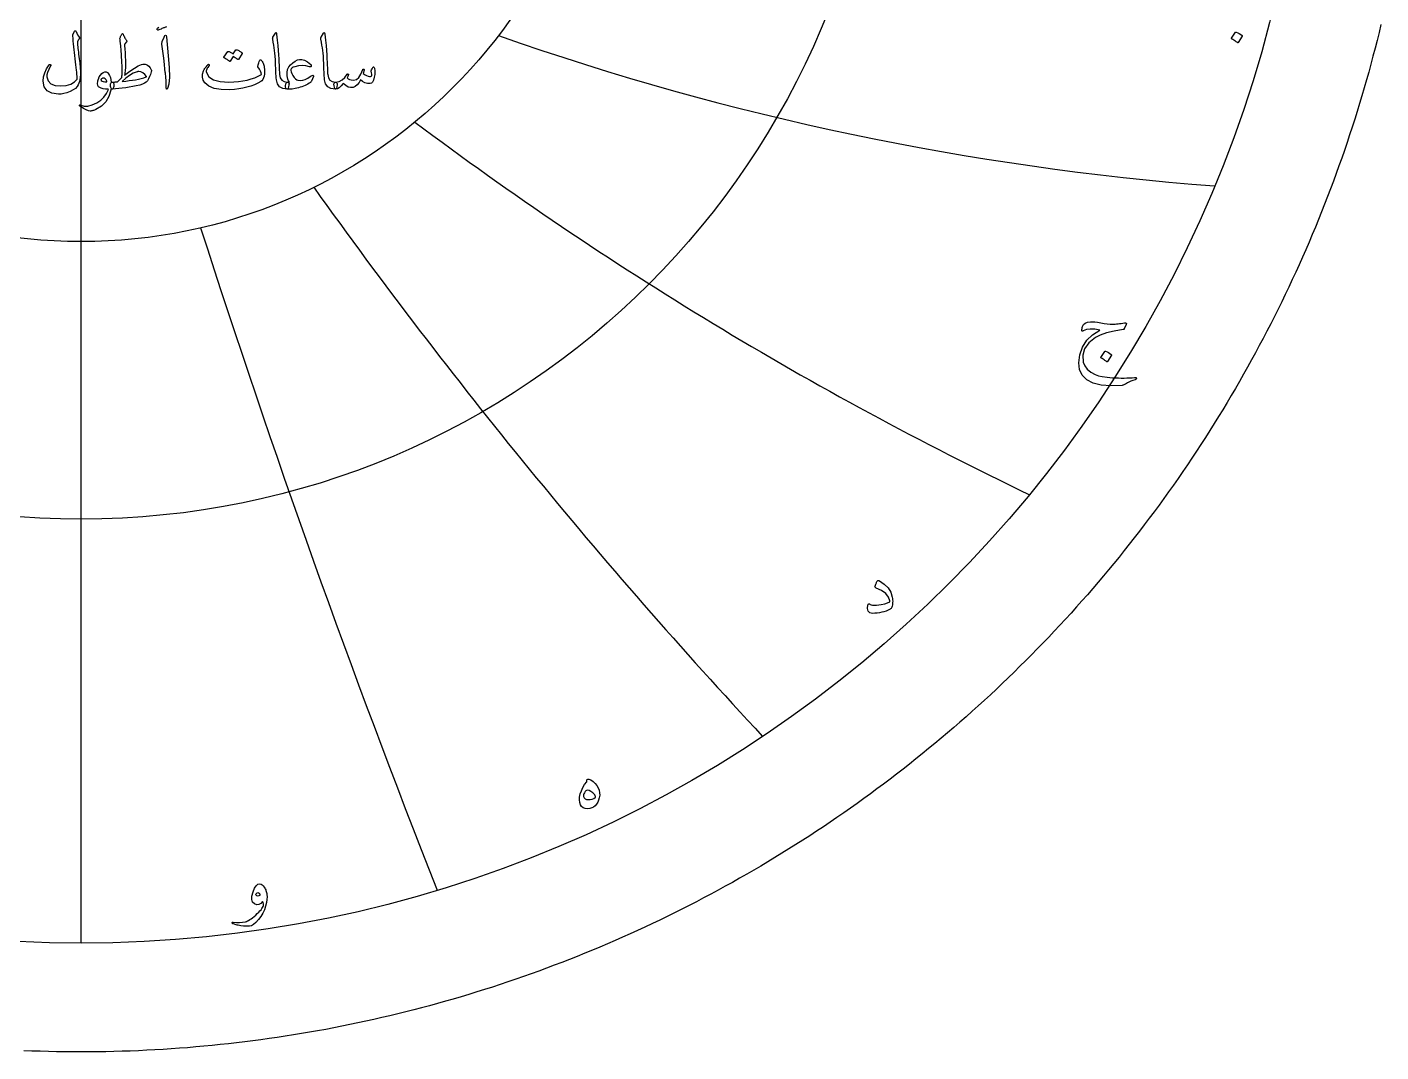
# Model space of a CAD drawing. Header units: millimetres. Extents: x -71 to 71, y -71 to 73.
# Drawn here: x -2.9 to 68.8, y -70.8 to -16.5 of the extents above; entities that cross this region are included whole.
import ezdxf

# ---------------------------------------------------------------- set-up
doc = ezdxf.new("R2010")
doc.units = ezdxf.units.MM
for name, color, linetype in [('CUT_OUTER', 1, 'Continuous'), ('ENGRAVE', 7, 'Continuous'), ('TEXT', 5, 'Continuous')]:
    doc.layers.add(name, color=color, linetype=linetype)

msp = doc.modelspace()

# ---------------------------------------------------------------- linework, layer by layer
at = {"layer": 'CUT_OUTER'}
msp.add_lwpolyline([(68.8477, -16.3502), (68.746, -16.7724), (68.6418, -17.1939), (68.535, -17.6147), (68.4257, -18.0349), (68.3137, -18.4544), (68.1992, -18.8733), (68.0821, -19.2914), (67.9625, -19.7087), (67.8403, -20.1254), (67.7155, -20.5413), (67.5882, -20.9564), (67.4583, -21.3707), (67.3259, -21.7842), (67.191, -22.1969), (67.0535, -22.6088), (66.9135, -23.0198), (66.771, -23.4299), (66.626, -23.8392), (66.4785, -24.2475), (66.3285, -24.655), (66.1759, -25.0615), (66.0209, -25.4671), (65.8634, -25.8717), (65.7034, -26.2753), (65.541, -26.678), (65.376, -27.0796), (65.2086, -27.4803), (65.0388, -27.8799), (64.8665, -28.2784), (64.6918, -28.6759), (64.5146, -29.0723), (64.335, -29.4676), (64.153, -29.8618), (63.9685, -30.2549), (63.7817, -30.6468), (63.5925, -31.0376), (63.4008, -31.4272), (63.2068, -31.8156), (63.0104, -32.2029), (62.8116, -32.5889), (62.6105, -32.9737), (62.407, -33.3572), (62.2011, -33.7395), (61.9929, -34.1205), (61.7824, -34.5003), (61.5695, -34.8787), (61.3544, -35.2558), (61.1369, -35.6316), (60.9171, -36.0061), (60.695, -36.3792), (60.4707, -36.7509), (60.244, -37.1213), (60.0151, -37.4902), (59.784, -37.8578), (59.5505, -38.2239), (59.3149, -38.5886), (59.077, -38.9518), (58.8369, -39.3135), (58.5945, -39.6738), (58.35, -40.0326), (58.1033, -40.3899), (57.8543, -40.7456), (57.6032, -41.0998), (57.35, -41.4525), (57.0946, -41.8036), (56.837, -42.1532), (56.5773, -42.5011), (56.3154, -42.8475), (56.0514, -43.1922), (55.7854, -43.5353), (55.5172, -43.8768), (55.2469, -44.2166), (54.9746, -44.5548), (54.7002, -44.8913), (54.4237, -45.226), (54.1451, -45.5591), (53.8646, -45.8905), (53.582, -46.2201), (53.2974, -46.548), (53.0108, -46.8742), (52.7222, -47.1986), (52.4316, -47.5212), (52.139, -47.842), (51.8444, -48.161), (51.548, -48.4782), (51.2495, -48.7936), (50.9492, -49.1072), (50.6469, -49.4188), (50.3427, -49.7287), (50.0366, -50.0366), (49.7287, -50.3427), (49.4188, -50.6469), (49.1072, -50.9492), (48.7936, -51.2495), (48.4782, -51.548), (48.161, -51.8444), (47.842, -52.139), (47.5212, -52.4316), (47.1986, -52.7222), (46.8742, -53.0108), (46.548, -53.2974), (46.2201, -53.582), (45.8905, -53.8646), (45.5591, -54.1451), (45.226, -54.4237), (44.8913, -54.7002), (44.5548, -54.9746), (44.2166, -55.2469), (43.8768, -55.5172), (43.5353, -55.7854), (43.1922, -56.0514), (42.8475, -56.3154), (42.5011, -56.5773), (42.1532, -56.837), (41.8036, -57.0946), (41.4525, -57.35), (41.0998, -57.6032), (40.7456, -57.8543), (40.3899, -58.1033), (40.0326, -58.35), (39.6738, -58.5945), (39.3135, -58.8369), (38.9518, -59.077), (38.5886, -59.3149), (38.2239, -59.5505), (37.8578, -59.784), (37.4902, -60.0151), (37.1213, -60.244), (36.7509, -60.4707), (36.3792, -60.695), (36.0061, -60.9171), (35.6316, -61.1369), (35.2558, -61.3544), (34.8787, -61.5695), (34.5003, -61.7824), (34.1205, -61.9929), (33.7395, -62.2011), (33.3572, -62.407), (32.9737, -62.6105), (32.5889, -62.8116), (32.2029, -63.0104), (31.8156, -63.2068), (31.4272, -63.4008), (31.0376, -63.5925), (30.6468, -63.7817), (30.2549, -63.9685), (29.8618, -64.153), (29.4676, -64.335), (29.0723, -64.5146), (28.6759, -64.6918), (28.2784, -64.8665), (27.8799, -65.0388), (27.4803, -65.2086), (27.0796, -65.376), (26.678, -65.541), (26.2753, -65.7034), (25.8717, -65.8634), (25.4671, -66.0209), (25.0615, -66.1759), (24.655, -66.3285), (24.2475, -66.4785), (23.8392, -66.626), (23.4299, -66.771), (23.0198, -66.9135), (22.6088, -67.0535), (22.1969, -67.191), (21.7842, -67.3259), (21.3707, -67.4583), (20.9564, -67.5882), (20.5413, -67.7155), (20.1254, -67.8403), (19.7087, -67.9625), (19.2914, -68.0821), (18.8733, -68.1992), (18.4544, -68.3137), (18.0349, -68.4257), (17.6147, -68.535), (17.1939, -68.6418), (16.7724, -68.746), (16.3502, -68.8477), (15.9275, -68.9467), (15.5042, -69.0431), (15.0802, -69.137), (14.6557, -69.2282), (14.2307, -69.3168), (13.8051, -69.4028), (13.379, -69.4862), (12.9524, -69.567), (12.5253, -69.6452), (12.0977, -69.7207), (11.6697, -69.7936), (11.2412, -69.8639), (10.8123, -69.9316), (10.383, -69.9966), (9.9533, -70.059), (9.5233, -70.1187), (9.0928, -70.1759), (8.6621, -70.2303), (8.231, -70.2822), (7.7996, -70.3313), (7.3679, -70.3779), (6.9359, -70.4218), (6.5037, -70.463), (6.0712, -70.5016), (5.6385, -70.5375), (5.2056, -70.5708), (4.7725, -70.6014), (4.3392, -70.6293), (3.9058, -70.6546), (3.4722, -70.6773), (3.0384, -70.6972), (2.6046, -70.7146), (2.1706, -70.7292), (1.7366, -70.7412), (1.3025, -70.7505), (0.8684, -70.7572), (0.4342, -70.7612), (0, -70.7625), (-0.4342, -70.7612), (-0.8684, -70.7572), (-1.3025, -70.7505), (-1.7366, -70.7412), (-2.1706, -70.7292), (-2.6046, -70.7146), (-3.0384, -70.6972)], dxfattribs=at)
at = {"layer": 'ENGRAVE'}
for points in [[(0, -65), (0, 65)], [(0, -65), (0, -27.8517)]]:
    msp.add_lwpolyline(points, dxfattribs=at)
for radius in [65, 42.5483, 27.8517]:
    msp.add_circle((0, 0), radius, dxfattribs=at)
for centre, radius, start, end in [((71.4199, 123.7028), 149.0421, 250.677722, 265.620952), ((134.5036, 134.5036), 194.9173, 233.175565, 244.382987), ((246.8799, 142.5362), 288.2302, 215.533322, 223.004937), ((550.425, 147.4859), 571.4281, 197.792244, 201.528052)]:
    msp.add_arc(centre, radius, start, end, dxfattribs=at)
at = {"layer": 'TEXT'}
msp.add_lwpolyline([(4.5133, -16.4836), (4.484, -16.4919), (4.4591, -16.5001), (4.4339, -16.5095), (4.4034, -16.5213), (4.3679, -16.5353), (4.3271, -16.5517), (4.2812, -16.5706), (4.2302, -16.5924), (4.174, -16.617), (4.1126, -16.6445), (4.0876, -16.6528), (4.0662, -16.6528), (4.0484, -16.6445), (4.0343, -16.628), (4.0257, -16.5875), (4.0497, -16.5403), (4.1062, -16.4865)], dxfattribs=at)
for points in [[(-0.3547, -16.7105), (-0.3475, -16.6979), (-0.3383, -16.6888), (-0.3269, -16.6834), (-0.3135, -16.6816), (-0.3001, -16.6839), (-0.2888, -16.6909), (-0.2795, -16.7025), (-0.2722, -16.7188), (-0.2338, -16.8134), (-0.1928, -16.8951), (-0.1493, -16.9639), (-0.1031, -17.0199), (-0.0895, -17.04), (-0.0856, -17.0632), (-0.0915, -17.0895), (-0.1073, -17.1189), (-0.1173, -17.1331), (-0.1268, -17.1467), (-0.1359, -17.1599), (-0.1444, -17.1725), (-0.1524, -17.1844), (-0.1598, -17.1952), (-0.1668, -17.205), (-0.1732, -17.2138), (-0.1841, -17.2297), (-0.1918, -17.2488), (-0.1965, -17.271), (-0.198, -17.2963), (-0.1931, -17.3675), (-0.1867, -17.4453), (-0.1787, -17.5294), (-0.1691, -17.6201), (-0.1583, -17.7171), (-0.1464, -17.8206), (-0.1335, -17.9306), (-0.1196, -18.047), (-0.104, -18.1631), (-0.0902, -18.2723), (-0.0782, -18.3746), (-0.0681, -18.4698), (-0.0594, -18.5584), (-0.0521, -18.6405), (-0.046, -18.7162), (-0.0412, -18.7854), (-0.0358, -18.9903), (-0.0526, -19.1845), (-0.0915, -19.3678), (-0.1526, -19.5403), (-0.2122, -19.6416), (-0.3042, -19.7352), (-0.4287, -19.821), (-0.5857, -19.8991), (-0.7559, -19.9638), (-0.9157, -20.0095), (-1.0653, -20.036), (-1.2045, -20.0435), (-1.5531, -19.9956), (-1.8026, -19.8641), (-1.9532, -19.6491), (-2.0047, -19.3505), (-1.9867, -19.128), (-1.9284, -18.9102), (-1.83, -18.6969), (-1.6913, -18.4884), (-1.6807, -18.4763), (-1.6696, -18.4688), (-1.658, -18.4659), (-1.6459, -18.4678), (-1.633, -18.4727), (-1.6232, -18.4791), (-1.6165, -18.4871), (-1.6129, -18.4966), (-1.6103, -18.5108), (-1.6108, -18.5245), (-1.6144, -18.5376), (-1.6211, -18.5503), (-1.7157, -18.7346), (-1.781, -18.8916), (-1.8168, -19.0213), (-1.8232, -19.1236), (-1.7544, -19.3441), (-1.6057, -19.498), (-1.377, -19.5854), (-1.0684, -19.6063), (-0.7902, -19.5761), (-0.5538, -19.5062), (-0.3591, -19.3967), (-0.2063, -19.2474), (-0.2095, -19.1753), (-0.215, -19.0911), (-0.2229, -18.9949), (-0.2331, -18.8864), (-0.2458, -18.7657), (-0.2614, -18.6322), (-0.2799, -18.4862), (-0.3011, -18.3275), (-0.3212, -18.1638), (-0.3403, -18.0027), (-0.3584, -17.8441), (-0.3754, -17.6881), (-0.3911, -17.5347), (-0.4053, -17.3839), (-0.4179, -17.2357), (-0.429, -17.09), (-0.4455, -16.9498), (-0.4447, -16.9338), (-0.4424, -16.9188), (-0.4385, -16.9049), (-0.4331, -16.892)], [(2.1615, -16.859), (2.1713, -16.8484), (2.1801, -16.8415), (2.1878, -16.8381), (2.1945, -16.8384), (2.2025, -16.842), (2.21, -16.8487), (2.2169, -16.8585), (2.2234, -16.8714), (2.2495, -16.9271), (2.2744, -16.9786), (2.298, -17.0261), (2.3203, -17.0694), (2.3416, -17.1081), (2.3621, -17.1416), (2.3818, -17.1699), (2.4008, -17.1931), (2.4147, -17.2122), (2.4193, -17.2323), (2.4147, -17.2535), (2.4008, -17.2756), (2.3183, -17.3788), (2.3077, -17.3965), (2.3007, -17.4169), (2.2974, -17.4399), (2.2976, -17.4654), (2.311, -17.66), (2.3224, -17.8315), (2.3317, -17.9797), (2.3389, -18.1048), (2.3443, -18.2068), (2.3482, -18.2863), (2.3505, -18.343), (2.3512, -18.377), (2.3503, -18.4776), (2.3476, -18.5729), (2.3431, -18.6632), (2.3368, -18.7483), (2.3289, -18.8282), (2.3198, -18.9029), (2.3094, -18.9726), (2.2976, -19.037), (2.5779, -18.8225), (2.8205, -18.6575), (3.0254, -18.542), (3.1928, -18.476), (3.2673, -18.4585), (3.334, -18.4513), (3.3931, -18.4543), (3.4444, -18.4678), (3.5168, -18.5054), (3.5857, -18.5647), (3.6509, -18.6456), (3.7125, -18.7483), (3.722, -18.7727), (3.7259, -18.8008), (3.7241, -18.8326), (3.7166, -18.8679), (3.6756, -18.9947), (3.6269, -19.1154), (3.5704, -19.2298), (3.5062, -19.3381), (3.4439, -19.4077), (3.3557, -19.4681), (3.2417, -19.5191), (3.102, -19.5609), (2.915, -19.6023), (2.7292, -19.6398), (2.5447, -19.6734), (2.3616, -19.7032), (2.1799, -19.7288), (2.0001, -19.7501), (1.8221, -19.767), (1.6459, -19.7795), (1.626, -19.7738), (1.6077, -19.7568), (1.591, -19.7285), (1.5758, -19.6888), (1.5623, -19.64), (1.5551, -19.5928), (1.5541, -19.5472), (1.5593, -19.5031), (1.5709, -19.4647), (1.5892, -19.4361), (1.6142, -19.4173), (1.6459, -19.4083), (1.688, -19.4059), (1.7279, -19.4031), (1.7654, -19.3997), (1.8006, -19.3959), (1.8334, -19.392), (1.864, -19.3887), (1.8922, -19.3858), (1.9181, -19.3835), (2.1491, -19.1608), (2.1512, -19.1511), (2.1533, -19.1386), (2.1553, -19.1232), (2.1574, -19.1051), (2.1594, -19.0841), (2.1615, -19.0602), (2.1636, -19.0335), (2.1656, -19.004), (2.1674, -18.9719), (2.1687, -18.9375), (2.1695, -18.9007), (2.1697, -18.8617), (2.1697, -18.8206), (2.1697, -18.7776), (2.1697, -18.7329), (2.1697, -18.6864), (2.1692, -18.6338), (2.1677, -18.5709), (2.1651, -18.4977), (2.1615, -18.4141), (2.1569, -18.3208), (2.1512, -18.2182), (2.1445, -18.1063), (2.1368, -17.9851), (2.119, -17.7162), (2.1027, -17.5035), (2.088, -17.347), (2.0749, -17.2468), (2.0643, -17.1823), (2.0573, -17.1333), (2.054, -17.0998), (2.0543, -17.0818), (2.0668, -17.0477), (2.0795, -17.0158), (2.0925, -16.9858), (2.1058, -16.958), (2.1193, -16.9317), (2.1331, -16.9064), (2.1472, -16.8822), (2.1615, -16.859)], [(4.4014, -17.0158), (4.4408, -16.9394), (4.4725, -16.9126), (4.4965, -16.9353), (4.5127, -17.0075), (4.6076, -18.0181), (4.6641, -18.6384), (4.6767, -19.1339), (4.6455, -19.5047), (4.5705, -19.7506), (4.5568, -19.7707), (4.5447, -19.7816), (4.5341, -19.7831), (4.5251, -19.7754), (4.5179, -19.7633), (4.5127, -19.7475), (4.5097, -19.7282), (4.5086, -19.7053), (4.5086, -19.5266), (4.5004, -19.3371), (4.4839, -19.1368), (4.4591, -18.9256), (4.4537, -18.8705), (4.4375, -18.7214), (4.4104, -18.4786), (4.3725, -18.1419), (4.2818, -17.3953), (4.2797, -17.3556), (4.2818, -17.3189), (4.2879, -17.2854), (4.2983, -17.255)], [(10.2919, -16.8095), (10.2999, -16.7971), (10.3073, -16.7889), (10.3143, -16.7848), (10.3208, -16.7848), (10.3305, -16.7902), (10.3393, -16.8064), (10.347, -16.8335), (10.3537, -16.8714), (10.3878, -17.1795), (10.4156, -17.4643), (10.4373, -17.726), (10.4527, -17.9645), (10.4627, -18.1684), (10.4718, -18.3512), (10.4802, -18.5129), (10.4878, -18.6534), (10.4944, -18.7727), (10.4997, -18.871), (10.5037, -18.9481), (10.5064, -19.004), (10.543, -19.1716), (10.6239, -19.2948), (10.7492, -19.3737), (10.9189, -19.4083), (10.9661, -19.4206), (10.9962, -19.4495), (11.0094, -19.4949), (11.0055, -19.5568), (10.9862, -19.6542), (10.9653, -19.7238), (10.9429, -19.7656), (10.9189, -19.7795), (10.6801, -19.7481), (10.5043, -19.6537), (10.3914, -19.4964), (10.3414, -19.2763), (10.3335, -19.1709), (10.3264, -19.0654), (10.3201, -18.9595), (10.3146, -18.8534), (10.3095, -18.7471), (10.3048, -18.6405), (10.3003, -18.5336), (10.296, -18.4265), (10.2883, -18.2222), (10.2774, -18.0382), (10.2635, -17.8747), (10.2465, -17.7314), (10.2264, -17.5939), (10.2032, -17.4473), (10.1769, -17.2917), (10.1475, -17.1271), (10.1436, -17.0975), (10.1444, -17.0704), (10.1498, -17.0459), (10.1599, -17.024)], [(12.8453, -16.8095), (12.8532, -16.7971), (12.8607, -16.7889), (12.8677, -16.7848), (12.8741, -16.7848), (12.8839, -16.7902), (12.8927, -16.8064), (12.9004, -16.8335), (12.9071, -16.8714), (12.9412, -17.1795), (12.969, -17.4643), (12.9907, -17.726), (13.0061, -17.9645), (13.0161, -18.1684), (13.0252, -18.3512), (13.0336, -18.5129), (13.0412, -18.6534), (13.0478, -18.7727), (13.053, -18.871), (13.057, -18.9481), (13.0597, -19.004), (13.0964, -19.1716), (13.1773, -19.2948), (13.3026, -19.3737), (13.4723, -19.4083), (13.5194, -19.4206), (13.5496, -19.4495), (13.5627, -19.4949), (13.5589, -19.5568), (13.5395, -19.6542), (13.5187, -19.7238), (13.4962, -19.7656), (13.4723, -19.7795), (13.2335, -19.7481), (13.0577, -19.6537), (12.9448, -19.4964), (12.8948, -19.2763), (12.8869, -19.1709), (12.8798, -19.0654), (12.8735, -18.9595), (12.8679, -18.8534), (12.8629, -18.7471), (12.8581, -18.6405), (12.8536, -18.5336), (12.8494, -18.4265), (12.8416, -18.2222), (12.8308, -18.0382), (12.8169, -17.8747), (12.7999, -17.7314), (12.7798, -17.5939), (12.7566, -17.4473), (12.7303, -17.2917), (12.7009, -17.1271), (12.697, -17.0975), (12.6978, -17.0704), (12.7032, -17.0459), (12.7133, -17.024)], [(61.1434, -16.7631), (61.1489, -16.7576), (61.1566, -16.7543), (61.1665, -16.7532), (61.1786, -16.7543), (61.2641, -16.789), (61.3447, -16.8313), (61.4203, -16.8814), (61.491, -16.9391), (61.4979, -16.9479), (61.5009, -16.9567), (61.5001, -16.9655), (61.4954, -16.9743), (61.2886, -17.3087), (61.2809, -17.3167), (61.271, -17.3186), (61.2589, -17.3145), (61.2446, -17.3043), (61.2322, -17.2955), (61.2127, -17.2823), (61.186, -17.2647), (61.1522, -17.2427), (61.1107, -17.2163), (61.0609, -17.1855), (61.0029, -17.1503), (60.9366, -17.1107), (60.9278, -17.1041), (60.9234, -17.0975), (60.9234, -17.0909), (60.9278, -17.0843)], [(8.1964, -17.6964), (8.2015, -17.6912), (8.2088, -17.6881), (8.218, -17.6871), (8.2294, -17.6881), (8.27, -17.7033), (8.3093, -17.7201), (8.3473, -17.7384), (8.3841, -17.7583), (8.4198, -17.7799), (8.4547, -17.8036), (8.4889, -17.8294), (8.5223, -17.8573), (8.5287, -17.8658), (8.5315, -17.8748), (8.5308, -17.8843), (8.5264, -17.8944), (8.3284, -18.2079), (8.323, -18.212), (8.315, -18.212), (8.3044, -18.2079), (8.2912, -18.1996), (8.2822, -18.192), (8.2675, -18.1816), (8.2472, -18.1683), (8.2211, -18.1522), (8.1892, -18.133), (8.151, -18.1104), (8.1067, -18.0845), (8.0561, -18.0553), (7.8994, -18.2986), (7.8922, -18.3061), (7.8829, -18.3079), (7.8715, -18.304), (7.8581, -18.2945), (7.8465, -18.2863), (7.8282, -18.2739), (7.8032, -18.2574), (7.7715, -18.2368), (7.7326, -18.212), (7.6859, -18.1831), (7.6315, -18.1501), (7.5694, -18.113), (7.5629, -18.1068), (7.5601, -18.1006), (7.5609, -18.0944), (7.5653, -18.0883), (7.7674, -17.7871), (7.7725, -17.782), (7.7798, -17.7789), (7.789, -17.7778), (7.8004, -17.7789), (7.8349, -17.7901), (7.8684, -17.8031), (7.9009, -17.8179), (7.9324, -17.8346), (7.9628, -17.8527), (7.9922, -17.8722), (8.0205, -17.893), (8.0479, -17.915)], [(9.5411, -18.245), (9.5688, -18.2798), (9.5942, -18.3182), (9.6173, -18.3602), (9.6381, -18.4059), (9.6565, -18.4549), (9.6726, -18.5069), (9.6864, -18.5621), (9.6979, -18.6204), (9.7128, -18.7374), (9.7164, -18.8534), (9.7087, -18.9684), (9.6896, -19.0824), (9.6608, -19.184), (9.6236, -19.2659), (9.5782, -19.3283), (9.5246, -19.3711), (9.3545, -19.4611), (9.174, -19.5413), (8.9832, -19.6117), (8.7821, -19.6723), (8.5707, -19.7225), (8.349, -19.762), (8.117, -19.7906), (7.8746, -19.8084), (7.4204, -19.8037), (7.0476, -19.7403), (6.7562, -19.6181), (6.5464, -19.4371), (6.4603, -19.2956), (6.4206, -19.1432), (6.4273, -18.98), (6.4804, -18.806), (6.4983, -18.7685), (6.519, -18.7302), (6.5426, -18.6911), (6.5691, -18.6513), (6.5983, -18.6107), (6.6304, -18.5693), (6.6654, -18.5272), (6.7031, -18.4843), (6.7158, -18.4721), (6.7289, -18.4647), (6.7426, -18.4618), (6.7568, -18.4636), (6.7663, -18.4672), (6.7743, -18.4739), (6.7807, -18.4837), (6.7856, -18.4966), (6.7879, -18.5087), (6.7867, -18.5203), (6.7818, -18.5314), (6.7732, -18.542), (6.7379, -18.584), (6.7062, -18.6276), (6.6781, -18.6727), (6.6536, -18.7194), (6.6369, -18.764), (6.6278, -18.807), (6.6266, -18.8485), (6.633, -18.8885), (6.7619, -19.1218), (7.0043, -19.2855), (7.36, -19.3796), (7.8293, -19.4041), (8.0872, -19.3942), (8.333, -19.3727), (8.5667, -19.3395), (8.7883, -19.2948), (8.998, -19.2385), (9.1962, -19.1706), (9.3827, -19.091), (9.5576, -18.9999), (9.5406, -18.9148), (9.5019, -18.8204), (9.4416, -18.7168), (9.3596, -18.6039), (9.357, -18.5931), (9.3576, -18.5729), (9.3612, -18.5436), (9.3679, -18.5049), (9.3697, -18.501), (9.371, -18.4977), (9.3717, -18.4948), (9.372, -18.4925), (9.3854, -18.4399), (9.405, -18.3811), (9.4308, -18.3162), (9.4628, -18.245), (9.4769, -18.2233), (9.4947, -18.2161), (9.5161, -18.2233), (9.5411, -18.245)], [(12.309, -19.1071), (12.1976, -19.3546), (12.1834, -19.3791), (12.1698, -19.399), (12.1566, -19.4142), (12.144, -19.4248), (12.0798, -19.4687), (12.011, -19.5098), (11.9375, -19.5481), (11.8594, -19.5836), (11.7769, -19.6167), (11.6903, -19.648), (11.5995, -19.6775), (11.5046, -19.7053), (11.3273, -19.7486), (11.1705, -19.7754), (11.0344, -19.7857), (10.9189, -19.7795), (10.8748, -19.7594), (10.8457, -19.7197), (10.8315, -19.6604), (10.8323, -19.5815), (10.8428, -19.5103), (10.858, -19.4578), (10.8779, -19.4237), (10.9024, -19.4083), (10.9065, -19.4083), (10.9106, -19.4083), (10.9147, -19.4083), (10.9189, -19.4083), (10.9496, -19.4113), (10.9797, -19.4124), (11.0094, -19.4113), (11.0385, -19.4083), (10.9885, -19.3343), (10.9498, -19.2525), (10.9225, -19.1631), (10.9065, -19.0659), (10.9042, -18.8919), (10.9343, -18.7369), (10.997, -18.601), (11.0921, -18.4843), (11.2146, -18.3752), (11.3345, -18.2914), (11.4518, -18.2329), (11.5665, -18.1996), (11.6903, -18.1999), (11.8305, -18.246), (11.9873, -18.3381), (12.1605, -18.476), (12.1801, -18.4974), (12.1894, -18.5203), (12.1883, -18.5448), (12.177, -18.5709), (12.1608, -18.591), (12.1409, -18.6018), (12.1174, -18.6034), (12.0904, -18.5956), (11.8962, -18.5394), (11.7016, -18.5193), (11.5064, -18.5353), (11.3108, -18.5874), (11.2331, -18.6201), (11.1736, -18.6565), (11.1321, -18.6964), (11.1086, -18.74), (11.103, -18.7952), (11.1189, -18.8658), (11.1566, -18.9519), (11.2159, -19.0535), (11.2881, -19.1561), (11.3561, -19.2329), (11.4201, -19.284), (11.4799, -19.3093), (11.6101, -19.3221), (11.7408, -19.3072), (11.872, -19.2644), (12.0038, -19.1938), (12.1234, -19.1113), (12.1853, -19.0721), (12.2348, -19.0494), (12.2719, -19.0432), (12.2966, -19.0535), (12.3067, -19.0661), (12.3121, -19.0793), (12.3129, -19.0929), (12.309, -19.1071)], [(15.4729, -18.6039), (15.4819, -18.5977), (15.4925, -18.5998), (15.5046, -18.6101), (15.5183, -18.6286), (15.5329, -18.6601), (15.544, -18.7049), (15.5515, -18.7632), (15.5554, -18.8349), (15.5567, -18.9163), (15.5523, -18.9958), (15.5422, -19.0731), (15.5265, -19.1484), (15.4806, -19.2948), (15.4296, -19.4), (15.3734, -19.4639), (15.312, -19.4866), (15.1669, -19.4781), (15.0325, -19.4402), (14.909, -19.3729), (14.7964, -19.2763), (14.719, -19.4286), (14.6273, -19.5475), (14.521, -19.6328), (14.4004, -19.6846), (14.2738, -19.696), (14.1457, -19.664), (14.016, -19.5887), (13.8848, -19.4701), (13.7785, -19.6055), (13.6744, -19.7022), (13.5723, -19.7602), (13.4723, -19.7795), (13.4521, -19.7682), (13.4331, -19.7341), (13.415, -19.6774), (13.398, -19.598), (13.3918, -19.5196), (13.4021, -19.4619), (13.4289, -19.4248), (13.4723, -19.4083), (13.6625, -19.3652), (13.8291, -19.2814), (13.9719, -19.1569), (14.091, -18.9916), (14.0974, -18.9826), (14.1044, -18.9762), (14.1119, -18.9723), (14.1199, -18.971), (14.1297, -18.972), (14.1384, -18.9751), (14.1462, -18.9803), (14.1529, -18.9875), (14.1567, -19.0097), (14.1477, -19.0473), (14.1258, -19.1004), (14.091, -19.169), (14.1366, -19.2219), (14.2075, -19.2608), (14.3037, -19.2858), (14.4251, -19.2969), (14.5765, -19.2652), (14.7087, -19.1618), (14.8219, -18.9867), (14.916, -18.74), (14.9206, -18.7274), (14.9263, -18.7183), (14.933, -18.7129), (14.9407, -18.7111), (14.9524, -18.7122), (14.9624, -18.7153), (14.9709, -18.7204), (14.9779, -18.7276), (14.983, -18.7379), (14.9861, -18.7483), (14.9872, -18.7586), (14.9861, -18.7689), (14.9449, -18.9421), (14.9931, -18.9849), (15.0511, -19.0226), (15.1189, -19.0551), (15.1965, -19.0824), (15.272, -19.1002), (15.3295, -19.104), (15.369, -19.094), (15.3904, -19.07), (15.3973, -19.0334), (15.3935, -18.9813), (15.3788, -18.9138), (15.3533, -18.8308), (15.3576, -18.8073), (15.379, -18.7617), (15.4174, -18.6939), (15.4729, -18.6039)], [(1.5634, -19.8249), (1.4667, -20.1644), (1.3045, -20.4488), (1.0769, -20.678), (0.7837, -20.852), (0.7428, -20.8697), (0.7023, -20.8855), (0.6623, -20.8996), (0.6229, -20.9118), (0.5842, -20.922), (0.5466, -20.9299), (0.51, -20.9354), (0.4744, -20.9386), (0.3857, -20.926), (0.2681, -20.8798), (0.1217, -20.8002), (-0.0536, -20.687), (-0.0724, -20.6708), (-0.0835, -20.655), (-0.0869, -20.6398), (-0.0825, -20.6251), (-0.0727, -20.6138), (-0.0598, -20.6086), (-0.0438, -20.6097), (-0.0247, -20.6169), (0.1575, -20.6759), (0.362, -20.6757), (0.5886, -20.6161), (0.8374, -20.4973), (1.0405, -20.3593), (1.2086, -20.1972), (1.3417, -20.0108), (1.4396, -19.8001), (1.4389, -19.7927), (1.4365, -19.7867), (1.4327, -19.7823), (1.4272, -19.7795), (1.2852, -19.7713), (1.1643, -19.7548), (1.0645, -19.73), (0.9859, -19.697), (0.925, -19.646), (0.8869, -19.5753), (0.8714, -19.4851), (0.8786, -19.3753), (0.8809, -19.3607), (0.8838, -19.3459), (0.8871, -19.3308), (0.891, -19.3154), (0.8954, -19.2996), (0.9003, -19.283), (0.9057, -19.2656), (0.9116, -19.2474), (0.9601, -19.1296), (1.0189, -19.0318), (1.088, -18.9542), (1.1674, -18.8968), (1.2486, -18.8653), (1.3231, -18.8658), (1.3909, -18.8983), (1.452, -18.9628), (1.5054, -19.0525), (1.5458, -19.1566), (1.5734, -19.2752), (1.5881, -19.4083), (1.5962, -19.4081), (1.6041, -19.4077), (1.6117, -19.4071), (1.6191, -19.4062), (1.6264, -19.4053), (1.634, -19.4046), (1.6419, -19.4043), (1.65, -19.4041), (1.6778, -19.4101), (1.6995, -19.4278), (1.715, -19.4575), (1.7242, -19.499), (1.7281, -19.5446), (1.7273, -19.5908), (1.7219, -19.6374), (1.7119, -19.6846), (1.6987, -19.7261), (1.684, -19.7558), (1.6678, -19.7736), (1.65, -19.7795), (1.5716, -19.7795), (1.5711, -19.787), (1.5696, -19.797), (1.567, -19.8097), (1.5634, -19.8249)], [(1.3654, -19.3629), (1.3221, -19.2873), (1.2746, -19.234), (1.2231, -19.2028), (1.1674, -19.1938), (1.1341, -19.2025), (1.1045, -19.2164), (1.0784, -19.2355), (1.056, -19.2598), (1.0488, -19.2726), (1.0477, -19.2866), (1.0529, -19.3015), (1.0642, -19.3175), (1.1068, -19.3549), (1.1684, -19.3804), (1.2491, -19.3941), (1.3489, -19.3959), (1.3592, -19.3938), (1.3654, -19.3876), (1.3674, -19.3773), (1.3654, -19.3629)], [(3.0484, -18.8473), (3.0275, -18.848), (3.0061, -18.8503), (2.9842, -18.8542), (2.9618, -18.8596), (2.7591, -18.9393), (2.5596, -19.0504), (2.3631, -19.193), (2.1697, -19.367), (2.3629, -19.349), (2.5462, -19.3278), (2.7197, -19.3036), (2.8834, -19.2763), (3.0373, -19.2456), (3.1814, -19.2113), (3.3157, -19.1734), (3.4403, -19.1319), (3.4519, -19.127), (3.4578, -19.1205), (3.458, -19.1125), (3.4526, -19.103), (3.3639, -18.9942), (3.267, -18.9153), (3.1618, -18.8663), (3.0484, -18.8473)], [(55.3542, -32.2361), (55.2486, -32.4737), (55.239, -32.4894), (55.2277, -32.5012), (55.2148, -32.5092), (55.2002, -32.5133), (54.7121, -32.5903), (54.3037, -32.6849), (53.9751, -32.7971), (53.7262, -32.9269), (53.3772, -33.2115), (53.1531, -33.5242), (53.0538, -33.8649), (53.0794, -34.2337), (53.1569, -34.4333), (53.2884, -34.6099), (53.4737, -34.7633), (53.713, -34.8937), (53.881, -34.952), (54.0903, -34.9993), (54.3408, -35.0356), (54.6326, -35.0609), (54.7877, -35.0683), (54.9406, -35.073), (55.0913, -35.0749), (55.2398, -35.0741), (55.3855, -35.0708), (55.528, -35.0653), (55.6671, -35.0576), (55.803, -35.0477), (55.8349, -35.0455), (55.8602, -35.0477), (55.8789, -35.0543), (55.891, -35.0653), (55.8976, -35.0788), (55.8998, -35.0928), (55.8976, -35.1074), (55.891, -35.1225), (55.8862, -35.1306), (55.8805, -35.1373), (55.8741, -35.1427), (55.8668, -35.1467), (55.8589, -35.1501), (55.8508, -35.1538), (55.8424, -35.1578), (55.8338, -35.1621), (55.707, -35.2025), (55.5951, -35.2446), (55.498, -35.2883), (55.4158, -35.3337), (55.3631, -35.3664), (55.3151, -35.3942), (55.2718, -35.417), (55.2332, -35.4349), (55.1998, -35.4486), (55.1721, -35.4591), (55.1503, -35.4662), (55.1342, -35.4701), (54.5325, -35.4924), (54.021, -35.4492), (53.5997, -35.3406), (53.2686, -35.1665), (53.0293, -34.9278), (52.888, -34.6297), (52.8445, -34.2722), (52.899, -33.8553), (53.0431, -33.4354), (53.2686, -33.0776), (53.5755, -32.782), (53.9638, -32.5485), (53.6888, -32.496), (53.449, -32.4836), (53.2444, -32.5114), (53.075, -32.5793), (53.0601, -32.5848), (53.0464, -32.5881), (53.0337, -32.5892), (53.0222, -32.5881), (53.0126, -32.5845), (53.0057, -32.5782), (53.0016, -32.5691), (53.0002, -32.5573), (53.0062, -32.5026), (53.0156, -32.4484), (53.0282, -32.3948), (53.0442, -32.3417), (53.1003, -32.2386), (53.1894, -32.1624), (53.3115, -32.1132), (53.4666, -32.0909), (53.5648, -32.0917), (53.6877, -32.103), (53.8354, -32.1247), (54.0078, -32.1569), (54.1857, -32.1891), (54.3499, -32.2108), (54.5003, -32.2221), (54.637, -32.2229), (54.7027, -32.22), (54.7723, -32.2157), (54.8457, -32.2101), (54.923, -32.2031), (55.0041, -32.1944), (55.0891, -32.1838), (55.1779, -32.1713), (55.2706, -32.1569), (55.3237, -32.1552), (55.3553, -32.1679), (55.3655, -32.1948), (55.3542, -32.2361)], [(54.219, -33.6617), (54.2245, -33.6562), (54.2322, -33.6529), (54.2421, -33.6518), (54.2542, -33.6529), (54.3397, -33.6875), (54.4203, -33.7299), (54.4959, -33.7799), (54.5666, -33.8377), (54.5735, -33.8465), (54.5765, -33.8553), (54.5757, -33.8641), (54.571, -33.8729), (54.3642, -34.2073), (54.3565, -34.2153), (54.3466, -34.2172), (54.3345, -34.2131), (54.3202, -34.2029), (54.3078, -34.1941), (54.2883, -34.1809), (54.2616, -34.1633), (54.2278, -34.1413), (54.1863, -34.1149), (54.1365, -34.0841), (54.0785, -34.0489), (54.0122, -34.0093), (54.0034, -34.0027), (53.999, -33.9961), (53.999, -33.9895), (54.0034, -33.9829)], [(42.052, -46.0949), (42.0695, -46.0425), (42.0867, -45.9954), (42.1036, -45.9534), (42.1202, -45.9167), (42.1363, -45.8849), (42.1516, -45.8579), (42.166, -45.8354), (42.1796, -45.8177), (42.2008, -45.8007), (42.2247, -45.7935), (42.2514, -45.7963), (42.2808, -45.8089), (42.5412, -45.9835), (42.7417, -46.1862), (42.8822, -46.4169), (42.9628, -46.6757), (42.9741, -46.7497), (42.9815, -46.822), (42.9851, -46.8927), (42.9848, -46.9617), (42.9804, -47.0285), (42.9716, -47.0926), (42.9584, -47.1539), (42.9408, -47.2125), (42.9251, -47.2439), (42.9045, -47.2719), (42.8789, -47.2967), (42.8484, -47.3181), (42.7434, -47.3695), (42.635, -47.4138), (42.5234, -47.4509), (42.4084, -47.4809), (42.2907, -47.5043), (42.1708, -47.5216), (42.0487, -47.5329), (41.9244, -47.5381), (41.777, -47.5134), (41.6868, -47.4303), (41.6538, -47.289), (41.678, -47.0893), (41.6863, -47.0676), (41.6978, -47.0508), (41.7127, -47.039), (41.7308, -47.0321), (41.7465, -47.034), (41.7627, -47.0398), (41.7795, -47.0494), (41.7968, -47.0629), (41.8504, -47.0918), (41.9233, -47.108), (42.0154, -47.1116), (42.1268, -47.1025), (42.3685, -47.0673), (42.5657, -47.0277), (42.7183, -46.9837), (42.8264, -46.9353), (42.8319, -46.9287), (42.8352, -46.9177), (42.8363, -46.9023), (42.8352, -46.8825), (42.7607, -46.6746), (42.6163, -46.4909), (42.4021, -46.3314), (42.118, -46.1961), (42.0809, -46.1766), (42.0575, -46.1532), (42.0479, -46.126), (42.052, -46.0949)], [(26.809, -56.3407), (26.8466, -56.3234), (26.8893, -56.3198), (26.9368, -56.33), (26.9894, -56.3539), (27.12, -56.4413), (27.2303, -56.5409), (27.3202, -56.6525), (27.3898, -56.7763), (27.4379, -56.9053), (27.4635, -57.037), (27.4665, -57.1715), (27.447, -57.3087), (27.4115, -57.4338), (27.3623, -57.5452), (27.2993, -57.6428), (27.2226, -57.7267), (27.1359, -57.7941), (27.0433, -57.8422), (26.9445, -57.8711), (26.8398, -57.8807), (26.7028, -57.8708), (26.5912, -57.8323), (26.5048, -57.7652), (26.4438, -57.6695), (26.4072, -57.5532), (26.3943, -57.4198), (26.405, -57.2694), (26.4394, -57.1019), (26.4952, -56.9281), (26.5703, -56.7631), (26.6646, -56.6069), (26.7782, -56.4595), (26.782, -56.4526), (26.7848, -56.4408), (26.7864, -56.424), (26.787, -56.4023), (26.7883, -56.3786), (26.7925, -56.3605), (26.7993, -56.3478), (26.809, -56.3407)], [(27.227, -57.2867), (27.2454, -57.2636), (27.2479, -57.2339), (27.2344, -57.1976), (27.205, -57.1547), (27.1029, -57.0436), (27.0037, -56.9655), (26.9071, -56.9204), (26.8134, -56.9083), (26.7688, -56.9163), (26.7276, -56.9402), (26.6896, -56.9801), (26.655, -57.0359), (26.6272, -57.0961), (26.6099, -57.1492), (26.603, -57.1951), (26.6066, -57.2339), (26.6374, -57.3051), (26.6902, -57.356), (26.765, -57.3865), (26.8618, -57.3967), (26.9687, -57.3898), (27.0653, -57.3692), (27.1513, -57.3348), (27.227, -57.2867)], [(9.1038, -62.2839), (9.1841, -62.0974), (9.271, -61.9649), (9.3645, -61.8862), (9.4646, -61.8615), (9.5273, -61.8725), (9.5878, -61.9055), (9.6461, -61.9605), (9.7022, -62.0375), (9.7292, -62.082), (9.7528, -62.1277), (9.7732, -62.1744), (9.7902, -62.2223), (9.8048, -62.2715), (9.8177, -62.3224), (9.829, -62.3749), (9.8386, -62.4291), (9.8477, -62.5498), (9.8397, -62.692), (9.8147, -62.8556), (9.7726, -63.0407), (9.7105, -63.2323), (9.6252, -63.4158), (9.5169, -63.5909), (9.3854, -63.7579), (9.2476, -63.9033), (9.1247, -64.0098), (9.0166, -64.0771), (8.9234, -64.1055), (8.8283, -64.1104), (8.7188, -64.1077), (8.5951, -64.0972), (8.457, -64.0791), (8.387, -64.0677), (8.3223, -64.0554), (8.2627, -64.0424), (8.2084, -64.0285), (8.1591, -64.0143), (8.1144, -64.0004), (8.0744, -63.9868), (8.039, -63.9735), (8.0181, -63.9619), (8.0038, -63.9493), (7.9961, -63.9355), (7.995, -63.9207), (8.0019, -63.9058), (8.0137, -63.8965), (8.0305, -63.8926), (8.0522, -63.8943), (8.2219, -63.9108), (8.3877, -63.9119), (8.5497, -63.8976), (8.7078, -63.8679), (8.7566, -63.8527), (8.8107, -63.8294), (8.8699, -63.7977), (8.9344, -63.7579), (9.0041, -63.7097), (9.0791, -63.6534), (9.1592, -63.5887), (9.2446, -63.5159), (9.3282, -63.4405), (9.403, -63.3685), (9.469, -63.2997), (9.5262, -63.2343), (9.5743, -63.1718), (9.6131, -63.1122), (9.6425, -63.0552), (9.6626, -63.0011), (9.6511, -62.9191), (9.6384, -62.8581), (9.6247, -62.8179), (9.6098, -62.7987), (9.5204, -62.904), (9.4195, -62.9604), (9.307, -62.9678), (9.183, -62.9263), (9.0807, -62.8366), (9.0334, -62.6997), (9.0411, -62.5154), (9.1038, -62.2839)], [(9.5042, -62.4467), (9.4393, -62.368), (9.3722, -62.3389), (9.3029, -62.3592), (9.2314, -62.4291), (9.2897, -62.4764), (9.3546, -62.4951), (9.4261, -62.4852), (9.5042, -62.4467)]]:
    msp.add_lwpolyline(points, close=True, dxfattribs=at)

doc.saveas('drawing.dxf')
